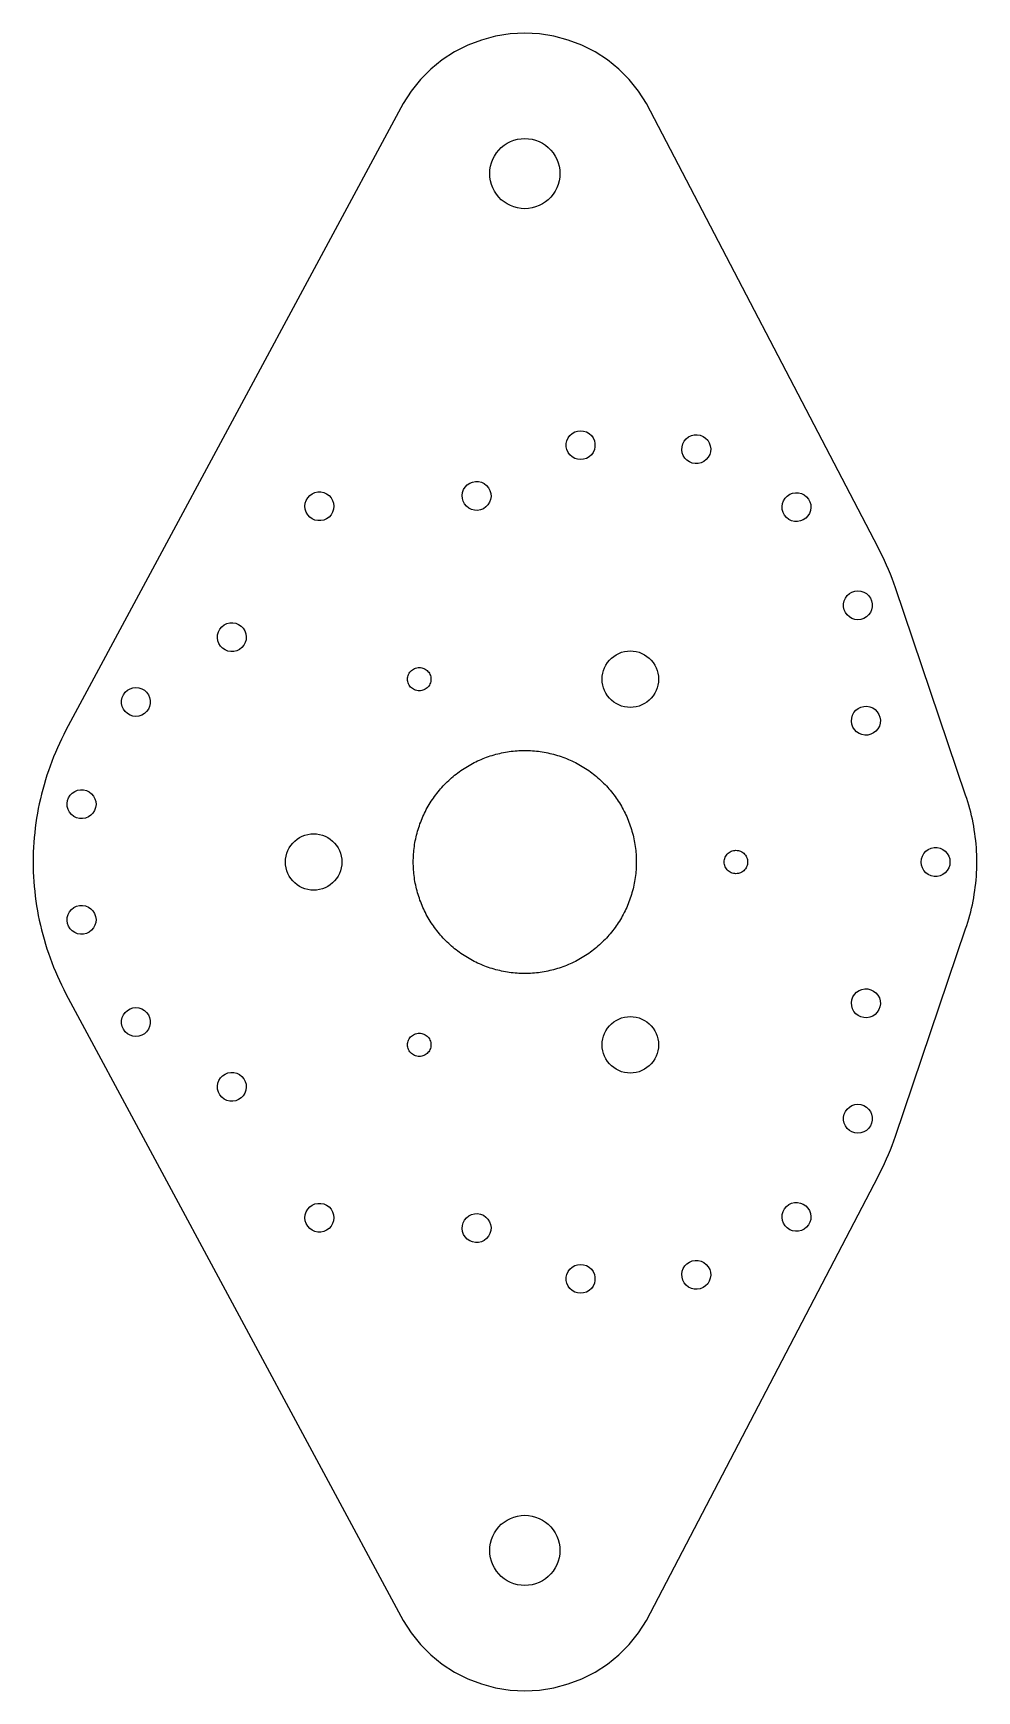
# Model space of a CAD drawing. Extents: x -71 to 66, y -120 to 120.
import ezdxf

# ---------------------------------------------------------------- set-up
doc = ezdxf.new("R2010")
doc.units = 0
doc.layers.get('0').update_dxf_attribs({"linetype": 'CONTINUOUS'})

msp = doc.modelspace()

# ---------------------------------------------------------------- linework, layer by layer
for points in [[(-71.4167, 0), (-71.4105, -0.711185), (-71.3918, -1.42215), (-71.3608, -2.13269), (-71.3174, -2.84258), (-71.2616, -3.5516), (-71.1934, -4.25953), (-71.1129, -4.96618), (-71.0201, -5.6713), (-70.915, -6.3747), (-70.7976, -7.07616), (-70.668, -7.77547), (-70.5262, -8.4724), (-70.3722, -9.16675), (-70.2062, -9.85832), (-70.0281, -10.5469), (-69.8381, -11.2322), (-69.6361, -11.9141), (-69.4222, -12.5924), (-69.1965, -13.2669), (-68.9591, -13.9373), (-68.7101, -14.6035), (-68.4494, -15.2652), (-68.1772, -15.9223), (-67.8936, -16.5745), (-67.5987, -17.2217), (-67.2925, -17.8636), (-66.9752, -18.5001), (-66.6468, -19.131), (-17.6669, -110.2), (-16.5039, -111.991), (-15.1602, -113.65), (-13.6503, -115.16), (-11.9908, -116.504), (-10.2, -117.667), (-8.29743, -118.636), (-6.30395, -119.402), (-4.2414, -119.954), (-2.13238, -120.288), (0, -120.4), (2.13238, -120.288), (4.2414, -119.954), (6.30395, -119.402), (8.29743, -118.636), (10.2, -117.667), (11.9908, -116.504), (13.6503, -115.16), (15.1602, -113.65), (16.5039, -111.991), (17.6669, -110.2), (51.3134, -45.6891), (51.6418, -45.0582), (51.9592, -44.4217), (52.2654, -43.7798), (52.5603, -43.1326), (52.8439, -42.4804), (53.1161, -41.8233), (53.3767, -41.1616), (53.6258, -40.4954), (53.8632, -39.825), (64.0383, -9.73087), (64.2038, -9.23617), (64.3607, -8.73866), (64.5088, -8.23849), (64.6482, -7.73581), (64.7788, -7.23078), (64.9006, -6.72354), (65.0135, -6.21425), (65.1175, -5.70307), (65.2126, -5.19015), (65.2987, -4.67565), (65.3758, -4.15973), (65.4439, -3.64254), (65.5029, -3.12424), (65.5529, -2.60499), (65.5939, -2.08494), (65.6257, -1.56426), (65.6485, -1.04311), (65.6621, -0.521632), (65.6667, 0), (65.6621, 0.521632), (65.6485, 1.04311), (65.6257, 1.56426), (65.5939, 2.08494), (65.5529, 2.60499), (65.5029, 3.12424), (65.4439, 3.64254), (65.3758, 4.15973), (65.2987, 4.67565), (65.2126, 5.19015), (65.1175, 5.70307), (65.0135, 6.21425), (64.9006, 6.72354), (64.7788, 7.23078), (64.6482, 7.73581), (64.5088, 8.23849), (64.3607, 8.73866), (64.2038, 9.23617), (64.0383, 9.73087), (53.8632, 39.825), (53.6258, 40.4954), (53.3767, 41.1616), (53.1161, 41.8233), (52.8439, 42.4804), (52.5603, 43.1326), (52.2654, 43.7798), (51.9592, 44.4217), (51.6418, 45.0582), (51.3134, 45.6891), (17.6669, 110.2), (16.5039, 111.991), (15.1602, 113.65), (13.6503, 115.16), (11.9908, 116.504), (10.2, 117.667), (8.29743, 118.636), (6.30395, 119.402), (4.2414, 119.954), (2.13238, 120.288), (0, 120.4), (-2.13238, 120.288), (-4.2414, 119.954), (-6.30395, 119.402), (-8.29743, 118.636), (-10.2, 117.667), (-11.9908, 116.504), (-13.6503, 115.16), (-15.1602, 113.65), (-16.5039, 111.991), (-17.6669, 110.2), (-66.6468, 19.131), (-66.9752, 18.5001), (-67.2925, 17.8636), (-67.5987, 17.2217), (-67.8936, 16.5745), (-68.1772, 15.9223), (-68.4494, 15.2652), (-68.7101, 14.6035), (-68.9591, 13.9373), (-69.1965, 13.2669), (-69.4222, 12.5924), (-69.6361, 11.9141), (-69.8381, 11.2322), (-70.0281, 10.5469), (-70.2062, 9.85832), (-70.3722, 9.16675), (-70.5262, 8.4724), (-70.668, 7.77547), (-70.7976, 7.07616), (-70.915, 6.3747), (-71.0201, 5.6713), (-71.1129, 4.96618), (-71.1934, 4.25953), (-71.2616, 3.5516), (-71.3174, 2.84258), (-71.3608, 2.13269), (-71.3918, 1.42215), (-71.4105, 0.711185)], [(-5.1, 100), (-5.07206, 100.533), (-4.98855, 101.06), (-4.85039, 101.576), (-4.65908, 102.074), (-4.41673, 102.55), (-4.12599, 102.998), (-3.79004, 103.413), (-3.41257, 103.79), (-2.9977, 104.126), (-2.55, 104.417), (-2.07436, 104.659), (-1.57599, 104.85), (-1.06035, 104.989), (-0.533094, 105.072), (0, 105.1), (0.533094, 105.072), (1.06035, 104.989), (1.57599, 104.85), (2.07436, 104.659), (2.55, 104.417), (2.9977, 104.126), (3.41257, 103.79), (3.79004, 103.413), (4.12599, 102.998), (4.41673, 102.55), (4.65908, 102.074), (4.85039, 101.576), (4.98855, 101.06), (5.07206, 100.533), (5.1, 100), (5.07206, 99.4669), (4.98855, 98.9396), (4.85039, 98.424), (4.65908, 97.9256), (4.41673, 97.45), (4.12599, 97.0023), (3.79004, 96.5874), (3.41257, 96.21), (2.9977, 95.874), (2.55, 95.5833), (2.07436, 95.3409), (1.57599, 95.1496), (1.06035, 95.0114), (0.533094, 94.9279), (0, 94.9), (-0.533094, 94.9279), (-1.06035, 95.0114), (-1.57599, 95.1496), (-2.07436, 95.3409), (-2.55, 95.5833), (-2.9977, 95.874), (-3.41257, 96.21), (-3.79004, 96.5874), (-4.12599, 97.0023), (-4.41673, 97.45), (-4.65908, 97.9256), (-4.85039, 98.424), (-4.98855, 98.9396), (-5.07206, 99.4669)], [(6.01991, 60.7683), (6.11118, 61.1977), (6.28975, 61.5987), (6.5478, 61.9539), (6.87405, 62.2477), (7.25426, 62.4672), (7.67179, 62.6029), (8.1084, 62.6487), (8.54502, 62.6029), (8.96255, 62.4672), (9.34275, 62.2477), (9.66901, 61.9539), (9.92706, 61.5987), (10.1056, 61.1977), (10.1969, 60.7683), (10.1969, 60.3292), (10.1056, 59.8998), (9.92706, 59.4987), (9.66901, 59.1436), (9.34275, 58.8498), (8.96255, 58.6303), (8.54502, 58.4946), (8.1084, 58.4487), (7.67179, 58.4946), (7.25425, 58.6303), (6.87405, 58.8498), (6.5478, 59.1436), (6.28975, 59.4987), (6.11118, 59.8998), (6.01991, 60.3292)], [(22.813, 59.8887), (22.8436, 60.3266), (22.9646, 60.7486), (23.1708, 61.1363), (23.4529, 61.4726), (23.7989, 61.7429), (24.1935, 61.9353), (24.6195, 62.0415), (25.0582, 62.0568), (25.4906, 61.9806), (25.8976, 61.8161), (26.2616, 61.5706), (26.5666, 61.2548), (26.7992, 60.8825), (26.9494, 60.47), (27.0105, 60.0352), (26.9798, 59.5973), (26.8588, 59.1753), (26.6527, 58.7877), (26.3705, 58.4513), (26.0246, 58.1811), (25.63, 57.9886), (25.204, 57.8824), (24.7652, 57.8671), (24.3329, 57.9433), (23.9258, 58.1078), (23.5619, 58.3533), (23.2569, 58.6691), (23.0243, 59.0414), (22.8741, 59.4539)], [(-31.9333, 51.6728), (-31.8874, 52.1095), (-31.7518, 52.527), (-31.5323, 52.9072), (-31.2385, 53.2335), (-30.8833, 53.4915), (-30.4823, 53.6701), (-30.0528, 53.7613), (-29.6138, 53.7613), (-29.1844, 53.6701), (-28.7833, 53.4915), (-28.4282, 53.2335), (-28.1344, 52.9072), (-27.9149, 52.527), (-27.7792, 52.1095), (-27.7333, 51.6728), (-27.7792, 51.2362), (-27.9149, 50.8187), (-28.1344, 50.4385), (-28.4282, 50.1122), (-28.7833, 49.8542), (-29.1844, 49.6756), (-29.6138, 49.5844), (-30.0528, 49.5844), (-30.4823, 49.6756), (-30.8833, 49.8542), (-31.2385, 50.1122), (-31.5323, 50.4385), (-31.7518, 50.8187), (-31.8874, 51.2362)], [(-9.10226, 53.2514), (-9.04116, 53.6862), (-8.891, 54.0987), (-8.65836, 54.471), (-8.35339, 54.7868), (-7.98943, 55.0323), (-7.58237, 55.1968), (-7.15002, 55.273), (-6.71127, 55.2577), (-6.28529, 55.1515), (-5.89071, 54.9591), (-5.54475, 54.6888), (-5.26256, 54.3525), (-5.05645, 53.9648), (-4.93544, 53.5428), (-4.90481, 53.1049), (-4.96591, 52.6701), (-5.11607, 52.2576), (-5.34871, 51.8853), (-5.65368, 51.5695), (-6.01765, 51.324), (-6.4247, 51.1595), (-6.85705, 51.0833), (-7.2958, 51.0986), (-7.72178, 51.2048), (-8.11637, 51.3973), (-8.46232, 51.6675), (-8.74451, 52.0039), (-8.95062, 52.3915), (-9.07163, 52.8135)], [(37.374, 51.6285), (37.4351, 52.0632), (37.5852, 52.4757), (37.8179, 52.8481), (38.1229, 53.1639), (38.4868, 53.4094), (38.8939, 53.5738), (39.3262, 53.6501), (39.765, 53.6347), (40.191, 53.5285), (40.5855, 53.3361), (40.9315, 53.0658), (41.2137, 52.7295), (41.4198, 52.3418), (41.5408, 51.9198), (41.5714, 51.4819), (41.5103, 51.0471), (41.3602, 50.6346), (41.1275, 50.2623), (40.8226, 49.9465), (40.4586, 49.701), (40.0515, 49.5365), (39.6192, 49.4603), (39.1804, 49.4756), (38.7545, 49.5818), (38.3599, 49.7743), (38.0139, 50.0446), (37.7317, 50.3809), (37.5256, 50.7685), (37.4046, 51.1905)], [(46.2941, 37.516), (46.3853, 37.9454), (46.5639, 38.3465), (46.8219, 38.7016), (47.1482, 38.9954), (47.5284, 39.2149), (47.9459, 39.3506), (48.3825, 39.3965), (48.8192, 39.3506), (49.2367, 39.2149), (49.6169, 38.9954), (49.9432, 38.7016), (50.2012, 38.3465), (50.3798, 37.9454), (50.471, 37.516), (50.471, 37.0769), (50.3798, 36.6475), (50.2012, 36.2465), (49.9432, 35.8913), (49.6169, 35.5975), (49.2367, 35.378), (48.8192, 35.2423), (48.3825, 35.1965), (47.9459, 35.2423), (47.5284, 35.378), (47.1482, 35.5975), (46.8219, 35.8913), (46.5639, 36.2465), (46.3853, 36.6475), (46.2941, 37.0769)], [(-44.6506, 32.581), (-44.62, 33.019), (-44.499, 33.441), (-44.2928, 33.8286), (-44.0106, 34.1649), (-43.6647, 34.4352), (-43.2701, 34.6277), (-42.8441, 34.7339), (-42.4054, 34.7492), (-41.973, 34.673), (-41.566, 34.5085), (-41.202, 34.263), (-40.897, 33.9472), (-40.6644, 33.5749), (-40.5142, 33.1624), (-40.4531, 32.7276), (-40.4838, 32.2897), (-40.6048, 31.8676), (-40.8109, 31.48), (-41.0931, 31.1437), (-41.439, 30.8734), (-41.8336, 30.681), (-42.2596, 30.5748), (-42.6984, 30.5594), (-43.1307, 30.6357), (-43.5378, 30.8001), (-43.9017, 31.0456), (-44.2067, 31.3614), (-44.4393, 31.7337), (-44.5895, 32.1463)], [(11.2333, 26.5581), (11.2558, 26.9867), (11.3229, 27.4106), (11.434, 27.8251), (11.5878, 28.2257), (11.7826, 28.6081), (12.0164, 28.968), (12.2864, 29.3015), (12.5899, 29.605), (12.9234, 29.8751), (13.2833, 30.1088), (13.6657, 30.3036), (14.0664, 30.4574), (14.4809, 30.5685), (14.9048, 30.6357), (15.3333, 30.6581), (15.7619, 30.6357), (16.1858, 30.5685), (16.6003, 30.4574), (17.001, 30.3036), (17.3833, 30.1088), (17.7433, 29.8751), (18.0768, 29.605), (18.3802, 29.3015), (18.6503, 28.968), (18.884, 28.6081), (19.0789, 28.2257), (19.2327, 27.8251), (19.3437, 27.4106), (19.4109, 26.9867), (19.4333, 26.5581), (19.4109, 26.1295), (19.3437, 25.7057), (19.2327, 25.2911), (19.0789, 24.8905), (18.884, 24.5081), (18.6503, 24.1482), (18.3802, 23.8147), (18.0768, 23.5112), (17.7433, 23.2411), (17.3833, 23.0074), (17.001, 22.8126), (16.6003, 22.6588), (16.1858, 22.5477), (15.7619, 22.4806), (15.3333, 22.4581), (14.9048, 22.4806), (14.4809, 22.5477), (14.0664, 22.6588), (13.6657, 22.8126), (13.2833, 23.0074), (12.9234, 23.2411), (12.5899, 23.5112), (12.2864, 23.8147), (12.0164, 24.1482), (11.7826, 24.5081), (11.5878, 24.8905), (11.434, 25.2911), (11.3229, 25.7057), (11.2558, 26.1295)], [(-17.0333, 26.5581), (-17.024, 26.7358), (-16.9962, 26.9116), (-16.9501, 27.0834), (-16.8864, 27.2496), (-16.8056, 27.4081), (-16.7087, 27.5573), (-16.5967, 27.6956), (-16.4709, 27.8215), (-16.3326, 27.9334), (-16.1833, 28.0304), (-16.0248, 28.1111), (-15.8587, 28.1749), (-15.6868, 28.221), (-15.511, 28.2488), (-15.3333, 28.2581), (-15.1556, 28.2488), (-14.9799, 28.221), (-14.808, 28.1749), (-14.6419, 28.1111), (-14.4833, 28.0304), (-14.3341, 27.9334), (-14.1958, 27.8215), (-14.07, 27.6956), (-13.958, 27.5573), (-13.8611, 27.4081), (-13.7803, 27.2496), (-13.7165, 27.0834), (-13.6705, 26.9116), (-13.6426, 26.7358), (-13.6333, 26.5581), (-13.6426, 26.3804), (-13.6705, 26.2047), (-13.7165, 26.0328), (-13.7803, 25.8667), (-13.8611, 25.7081), (-13.958, 25.5589), (-14.07, 25.4206), (-14.1958, 25.2948), (-14.3341, 25.1828), (-14.4833, 25.0859), (-14.6419, 25.0051), (-14.808, 24.9413), (-14.9799, 24.8953), (-15.1556, 24.8674), (-15.3333, 24.8581), (-15.511, 24.8674), (-15.6868, 24.8953), (-15.8587, 24.9413), (-16.0248, 25.0051), (-16.1833, 25.0859), (-16.3326, 25.1828), (-16.4709, 25.2948), (-16.5967, 25.4206), (-16.7087, 25.5589), (-16.8056, 25.7081), (-16.8864, 25.8667), (-16.9501, 26.0328), (-16.9962, 26.2047), (-17.024, 26.3804)], [(-58.5794, 23.0328), (-58.5794, 23.4718), (-58.4882, 23.9012), (-58.3096, 24.3023), (-58.0516, 24.6575), (-57.7253, 24.9512), (-57.3451, 25.1707), (-56.9276, 25.3064), (-56.4909, 25.3523), (-56.0543, 25.3064), (-55.6368, 25.1707), (-55.2566, 24.9512), (-54.9303, 24.6575), (-54.6723, 24.3023), (-54.4937, 23.9012), (-54.4025, 23.4718), (-54.4025, 23.0328), (-54.4937, 22.6034), (-54.6723, 22.2023), (-54.9303, 21.8471), (-55.2566, 21.5534), (-55.6368, 21.3338), (-56.0543, 21.1982), (-56.4909, 21.1523), (-56.9276, 21.1982), (-57.3451, 21.3338), (-57.7253, 21.5534), (-58.0516, 21.8471), (-58.3096, 22.2023), (-58.4882, 22.6034)], [(47.4567, 20.4505), (47.4873, 20.8885), (47.6083, 21.3105), (47.8144, 21.6981), (48.0966, 22.0345), (48.4426, 22.3047), (48.8372, 22.4972), (49.2631, 22.6034), (49.7019, 22.6187), (50.1342, 22.5425), (50.5413, 22.378), (50.9053, 22.1325), (51.2102, 21.8167), (51.4429, 21.4444), (51.593, 21.0319), (51.6541, 20.5971), (51.6235, 20.1592), (51.5025, 19.7372), (51.2964, 19.3495), (51.0142, 19.0132), (50.6682, 18.7429), (50.2736, 18.5505), (49.8477, 18.4443), (49.4089, 18.429), (48.9766, 18.5052), (48.5695, 18.6696), (48.2055, 18.9151), (47.9006, 19.2309), (47.6679, 19.6033), (47.5178, 20.0158)], [(-16.2, 0), (-16.1975, 0.282728), (-16.1901, 0.565372), (-16.1778, 0.847842), (-16.1605, 1.13005), (-16.1384, 1.41192), (-16.1113, 1.69336), (-16.0792, 1.97428), (-16.0423, 2.2546), (-16.0006, 2.53424), (-15.9539, 2.8131), (-15.9024, 3.09111), (-15.846, 3.36817), (-15.7848, 3.64421), (-15.7188, 3.91913), (-15.648, 4.19287), (-15.5724, 4.46532), (-15.4921, 4.73642), (-15.4071, 5.00607), (-15.3174, 5.2742), (-15.223, 5.54073), (-15.124, 5.80556), (-15.0204, 6.06863), (-14.9122, 6.32984), (-14.7994, 6.58913), (-14.6822, 6.84642), (-14.5605, 7.10161), (-14.4343, 7.35465), (-14.3038, 7.60544), (-14.1688, 7.85392), (-14.0296, 8.1), (-13.8861, 8.34362), (-13.7384, 8.58469), (-13.5865, 8.82315), (-13.4304, 9.05892), (-13.2703, 9.29194), (-13.1061, 9.52212), (-12.9379, 9.7494), (-12.7658, 9.97372), (-12.5898, 10.195), (-12.4099, 10.4132), (-12.2263, 10.6282), (-12.0389, 10.8399), (-11.8479, 11.0484), (-11.6533, 11.2535), (-11.4551, 11.4551), (-11.2535, 11.6533), (-11.0484, 11.8479), (-10.8399, 12.0389), (-10.6282, 12.2263), (-10.4132, 12.4099), (-10.195, 12.5898), (-9.97372, 12.7658), (-9.7494, 12.9379), (-9.52212, 13.1061), (-9.29194, 13.2703), (-9.05892, 13.4304), (-8.82315, 13.5865), (-8.58469, 13.7384), (-8.34362, 13.8861), (-8.1, 14.0296), (-7.85392, 14.1688), (-7.60544, 14.3038), (-7.35465, 14.4343), (-7.10161, 14.5605), (-6.84642, 14.6822), (-6.58913, 14.7994), (-6.32984, 14.9122), (-6.06863, 15.0204), (-5.80556, 15.124), (-5.54073, 15.223), (-5.2742, 15.3174), (-5.00607, 15.4071), (-4.73642, 15.4921), (-4.46532, 15.5724), (-4.19287, 15.648), (-3.91913, 15.7188), (-3.64421, 15.7848), (-3.36817, 15.846), (-3.09111, 15.9024), (-2.8131, 15.9539), (-2.53424, 16.0006), (-2.2546, 16.0423), (-1.97428, 16.0792), (-1.69336, 16.1113), (-1.41192, 16.1384), (-1.13005, 16.1605), (-0.847842, 16.1778), (-0.565372, 16.1901), (-0.282728, 16.1975), (0, 16.2), (0.282728, 16.1975), (0.565372, 16.1901), (0.847842, 16.1778), (1.13005, 16.1605), (1.41192, 16.1384), (1.69336, 16.1113), (1.97428, 16.0792), (2.2546, 16.0423), (2.53424, 16.0006), (2.8131, 15.9539), (3.09111, 15.9024), (3.36817, 15.846), (3.64421, 15.7848), (3.91913, 15.7188), (4.19287, 15.648), (4.46532, 15.5724), (4.73642, 15.4921), (5.00607, 15.4071), (5.2742, 15.3174), (5.54073, 15.223), (5.80556, 15.124), (6.06863, 15.0204), (6.32984, 14.9122), (6.58913, 14.7994), (6.84642, 14.6822), (7.10161, 14.5605), (7.35465, 14.4343), (7.60544, 14.3038), (7.85392, 14.1688), (8.1, 14.0296), (8.34362, 13.8861), (8.58469, 13.7384), (8.82315, 13.5865), (9.05892, 13.4304), (9.29194, 13.2703), (9.52212, 13.1061), (9.7494, 12.9379), (9.97372, 12.7658), (10.195, 12.5898), (10.4132, 12.4099), (10.6282, 12.2263), (10.8399, 12.0389), (11.0484, 11.8479), (11.2535, 11.6533), (11.4551, 11.4551), (11.6533, 11.2535), (11.8479, 11.0484), (12.0389, 10.8399), (12.2263, 10.6282), (12.4099, 10.4132), (12.5898, 10.195), (12.7658, 9.97372), (12.9379, 9.7494), (13.1061, 9.52212), (13.2703, 9.29194), (13.4304, 9.05892), (13.5865, 8.82315), (13.7384, 8.58469), (13.8861, 8.34362), (14.0296, 8.1), (14.1688, 7.85392), (14.3038, 7.60544), (14.4343, 7.35465), (14.5605, 7.10161), (14.6822, 6.84642), (14.7994, 6.58913), (14.9122, 6.32984), (15.0204, 6.06863), (15.124, 5.80556), (15.223, 5.54073), (15.3174, 5.2742), (15.4071, 5.00607), (15.4921, 4.73642), (15.5724, 4.46532), (15.648, 4.19287), (15.7188, 3.91913), (15.7848, 3.64421), (15.846, 3.36817), (15.9024, 3.09111), (15.9539, 2.8131), (16.0006, 2.53424), (16.0423, 2.2546), (16.0792, 1.97428), (16.1113, 1.69336), (16.1384, 1.41192), (16.1605, 1.13005), (16.1778, 0.847842), (16.1901, 0.565372), (16.1975, 0.282728), (16.2, 0), (16.1975, -0.282728), (16.1901, -0.565372), (16.1778, -0.847842), (16.1605, -1.13005), (16.1384, -1.41192), (16.1113, -1.69336), (16.0792, -1.97428), (16.0423, -2.2546), (16.0006, -2.53424), (15.9539, -2.8131), (15.9024, -3.09111), (15.846, -3.36817), (15.7848, -3.64421), (15.7188, -3.91913), (15.648, -4.19287), (15.5724, -4.46532), (15.4921, -4.73642), (15.4071, -5.00607), (15.3174, -5.2742), (15.223, -5.54073), (15.124, -5.80556), (15.0204, -6.06863), (14.9122, -6.32984), (14.7994, -6.58913), (14.6822, -6.84642), (14.5605, -7.10161), (14.4343, -7.35465), (14.3038, -7.60544), (14.1688, -7.85392), (14.0296, -8.1), (13.8861, -8.34362), (13.7384, -8.58469), (13.5865, -8.82315), (13.4304, -9.05892), (13.2703, -9.29194), (13.1061, -9.52212), (12.9379, -9.7494), (12.7658, -9.97372), (12.5898, -10.195), (12.4099, -10.4132), (12.2263, -10.6282), (12.0389, -10.8399), (11.8479, -11.0484), (11.6533, -11.2535), (11.4551, -11.4551), (11.2535, -11.6533), (11.0484, -11.8479), (10.8399, -12.0389), (10.6282, -12.2263), (10.4132, -12.4099), (10.195, -12.5898), (9.97372, -12.7658), (9.7494, -12.9379), (9.52212, -13.1061), (9.29194, -13.2703), (9.05892, -13.4304), (8.82315, -13.5865), (8.58469, -13.7384), (8.34362, -13.8861), (8.1, -14.0296), (7.85392, -14.1688), (7.60544, -14.3038), (7.35465, -14.4343), (7.10161, -14.5605), (6.84642, -14.6822), (6.58913, -14.7994), (6.32984, -14.9122), (6.06863, -15.0204), (5.80556, -15.124), (5.54073, -15.223), (5.2742, -15.3174), (5.00607, -15.4071), (4.73642, -15.4921), (4.46532, -15.5724), (4.19287, -15.648), (3.91913, -15.7188), (3.64421, -15.7848), (3.36817, -15.846), (3.09111, -15.9024), (2.8131, -15.9539), (2.53424, -16.0006), (2.2546, -16.0423), (1.97428, -16.0792), (1.69336, -16.1113), (1.41192, -16.1384), (1.13005, -16.1605), (0.847842, -16.1778), (0.565372, -16.1901), (0.282728, -16.1975), (0, -16.2), (-0.282728, -16.1975), (-0.565372, -16.1901), (-0.847842, -16.1778), (-1.13005, -16.1605), (-1.41192, -16.1384), (-1.69336, -16.1113), (-1.97428, -16.0792), (-2.2546, -16.0423), (-2.53424, -16.0006), (-2.8131, -15.9539), (-3.09111, -15.9024), (-3.36817, -15.846), (-3.64421, -15.7848), (-3.91913, -15.7188), (-4.19287, -15.648), (-4.46532, -15.5724), (-4.73642, -15.4921), (-5.00607, -15.4071), (-5.2742, -15.3174), (-5.54073, -15.223), (-5.80556, -15.124), (-6.06863, -15.0204), (-6.32984, -14.9122), (-6.58913, -14.7994), (-6.84642, -14.6822), (-7.10161, -14.5605), (-7.35465, -14.4343), (-7.60544, -14.3038), (-7.85392, -14.1688), (-8.1, -14.0296), (-8.34362, -13.8861), (-8.58469, -13.7384), (-8.82315, -13.5865), (-9.05892, -13.4304), (-9.29194, -13.2703), (-9.52212, -13.1061), (-9.7494, -12.9379), (-9.97372, -12.7658), (-10.195, -12.5898), (-10.4132, -12.4099), (-10.6282, -12.2263), (-10.8399, -12.0389), (-11.0484, -11.8479), (-11.2535, -11.6533), (-11.4551, -11.4551), (-11.6533, -11.2535), (-11.8479, -11.0484), (-12.0389, -10.8399), (-12.2263, -10.6282), (-12.4099, -10.4132), (-12.5898, -10.195), (-12.7658, -9.97372), (-12.9379, -9.7494), (-13.1061, -9.52212), (-13.2703, -9.29194), (-13.4304, -9.05892), (-13.5865, -8.82315), (-13.7384, -8.58469), (-13.8861, -8.34362), (-14.0296, -8.1), (-14.1688, -7.85392), (-14.3038, -7.60544), (-14.4343, -7.35465), (-14.5605, -7.10161), (-14.6822, -6.84642), (-14.7994, -6.58913), (-14.9122, -6.32984), (-15.0204, -6.06863), (-15.124, -5.80556), (-15.223, -5.54073), (-15.3174, -5.2742), (-15.4071, -5.00607), (-15.4921, -4.73642), (-15.5724, -4.46532), (-15.648, -4.19287), (-15.7188, -3.91913), (-15.7848, -3.64421), (-15.846, -3.36817), (-15.9024, -3.09111), (-15.9539, -2.8131), (-16.0006, -2.53424), (-16.0423, -2.2546), (-16.0792, -1.97428), (-16.1113, -1.69336), (-16.1384, -1.41192), (-16.1605, -1.13005), (-16.1778, -0.847842), (-16.1901, -0.565372), (-16.1975, -0.282728)], [(-66.4832, 8.48007), (-66.4221, 8.91482), (-66.2719, 9.32736), (-66.0393, 9.69967), (-65.7343, 10.0155), (-65.3703, 10.261), (-64.9633, 10.4254), (-64.5309, 10.5017), (-64.0922, 10.4863), (-63.6662, 10.3801), (-63.2716, 10.1877), (-62.9257, 9.9174), (-62.6435, 9.58109), (-62.4374, 9.19346), (-62.3163, 8.77145), (-62.2857, 8.3335), (-62.3468, 7.89875), (-62.497, 7.48621), (-62.7296, 7.1139), (-63.0346, 6.79809), (-63.3986, 6.5526), (-63.8056, 6.38814), (-64.238, 6.3119), (-64.6767, 6.32722), (-65.1027, 6.43343), (-65.4973, 6.62588), (-65.8432, 6.89617), (-66.1254, 7.23248), (-66.3315, 7.62011), (-66.4525, 8.04212)], [(-34.7667, 0), (-34.7442, 0.428566), (-34.6771, 0.852437), (-34.566, 1.26697), (-34.4122, 1.66762), (-34.2174, 2.05), (-33.9836, 2.40992), (-33.7136, 2.74343), (-33.4101, 3.04689), (-33.0766, 3.31697), (-32.7167, 3.5507), (-32.3343, 3.74554), (-31.9336, 3.89933), (-31.5191, 4.0104), (-31.0952, 4.07754), (-30.6667, 4.1), (-30.2381, 4.07754), (-29.8142, 4.0104), (-29.3997, 3.89933), (-28.999, 3.74554), (-28.6167, 3.5507), (-28.2567, 3.31697), (-27.9232, 3.04689), (-27.6198, 2.74343), (-27.3497, 2.40992), (-27.116, 2.05), (-26.9211, 1.66762), (-26.7673, 1.26697), (-26.6563, 0.852437), (-26.5891, 0.428566), (-26.5667, 0), (-26.5891, -0.428566), (-26.6563, -0.852437), (-26.7673, -1.26697), (-26.9211, -1.66762), (-27.116, -2.05), (-27.3497, -2.40992), (-27.6198, -2.74343), (-27.9232, -3.04689), (-28.2567, -3.31697), (-28.6167, -3.5507), (-28.999, -3.74554), (-29.3997, -3.89933), (-29.8142, -4.0104), (-30.2381, -4.07754), (-30.6667, -4.1), (-31.0952, -4.07754), (-31.5191, -4.0104), (-31.9336, -3.89933), (-32.3343, -3.74554), (-32.7167, -3.5507), (-33.0766, -3.31697), (-33.4101, -3.04689), (-33.7136, -2.74343), (-33.9836, -2.40992), (-34.2174, -2.05), (-34.4122, -1.66762), (-34.566, -1.26697), (-34.6771, -0.852437), (-34.7442, -0.428566)], [(28.9667, 0), (28.976, 0.177698), (29.0038, 0.35345), (29.0499, 0.525329), (29.1136, 0.691452), (29.1944, 0.849999), (29.2913, 0.999234), (29.4033, 1.13752), (29.5291, 1.26335), (29.6674, 1.37533), (29.8167, 1.47224), (29.9752, 1.55303), (30.1413, 1.6168), (30.3132, 1.66285), (30.489, 1.69069), (30.6667, 1.7), (30.8444, 1.69069), (31.0201, 1.66285), (31.192, 1.6168), (31.3581, 1.55303), (31.5167, 1.47224), (31.6659, 1.37533), (31.8042, 1.26335), (31.93, 1.13752), (32.042, 0.999234), (32.1389, 0.849999), (32.2197, 0.691452), (32.2835, 0.525329), (32.3295, 0.35345), (32.3574, 0.177698), (32.3667, 0), (32.3574, -0.177698), (32.3295, -0.35345), (32.2835, -0.525329), (32.2197, -0.691452), (32.1389, -0.849999), (32.042, -0.999234), (31.93, -1.13752), (31.8042, -1.26335), (31.6659, -1.37533), (31.5167, -1.47224), (31.3581, -1.55303), (31.192, -1.6168), (31.0201, -1.66285), (30.8444, -1.69069), (30.6667, -1.7), (30.489, -1.69069), (30.3132, -1.66285), (30.1413, -1.6168), (29.9752, -1.55303), (29.8167, -1.47224), (29.6674, -1.37533), (29.5291, -1.26335), (29.4033, -1.13752), (29.2913, -0.999234), (29.1944, -0.849999), (29.1136, -0.691452), (29.0499, -0.525329), (29.0038, -0.35345), (28.976, -0.177698)], [(57.5667, 0), (57.6126, 0.436614), (57.7482, 0.854146), (57.9677, 1.23435), (58.2615, 1.5606), (58.6167, 1.81865), (59.0177, 1.99722), (59.4472, 2.0885), (59.8862, 2.0885), (60.3156, 1.99722), (60.7167, 1.81865), (61.0718, 1.5606), (61.3656, 1.23435), (61.5851, 0.854146), (61.7208, 0.436614), (61.7667, 0), (61.7208, -0.436614), (61.5851, -0.854146), (61.3656, -1.23435), (61.0718, -1.5606), (60.7167, -1.81865), (60.3156, -1.99722), (59.8862, -2.0885), (59.4472, -2.0885), (59.0177, -1.99722), (58.6167, -1.81865), (58.2615, -1.5606), (57.9677, -1.23435), (57.7482, -0.854146), (57.6126, -0.436614)], [(-66.4832, -8.48007), (-66.4525, -8.04212), (-66.3315, -7.62011), (-66.1254, -7.23248), (-65.8432, -6.89617), (-65.4973, -6.62588), (-65.1027, -6.43343), (-64.6767, -6.32722), (-64.238, -6.3119), (-63.8056, -6.38814), (-63.3986, -6.5526), (-63.0346, -6.79809), (-62.7296, -7.1139), (-62.497, -7.48621), (-62.3468, -7.89875), (-62.2857, -8.3335), (-62.3163, -8.77145), (-62.4374, -9.19346), (-62.6435, -9.58109), (-62.9257, -9.9174), (-63.2716, -10.1877), (-63.6662, -10.3801), (-64.0922, -10.4863), (-64.5309, -10.5017), (-64.9633, -10.4254), (-65.3703, -10.261), (-65.7343, -10.0155), (-66.0393, -9.69967), (-66.2719, -9.32736), (-66.4221, -8.91482)], [(47.4567, -20.4505), (47.5178, -20.0158), (47.6679, -19.6033), (47.9006, -19.2309), (48.2055, -18.9151), (48.5695, -18.6696), (48.9766, -18.5052), (49.4089, -18.429), (49.8477, -18.4443), (50.2736, -18.5505), (50.6682, -18.7429), (51.0142, -19.0132), (51.2964, -19.3495), (51.5025, -19.7372), (51.6235, -20.1592), (51.6541, -20.5971), (51.593, -21.0319), (51.4429, -21.4444), (51.2102, -21.8167), (50.9053, -22.1325), (50.5413, -22.378), (50.1342, -22.5425), (49.7019, -22.6187), (49.2631, -22.6034), (48.8372, -22.4972), (48.4426, -22.3047), (48.0966, -22.0345), (47.8144, -21.6981), (47.6083, -21.3105), (47.4873, -20.8885)], [(-58.5794, -23.4718), (-58.5794, -23.0328), (-58.4882, -22.6034), (-58.3096, -22.2023), (-58.0516, -21.8471), (-57.7253, -21.5534), (-57.3451, -21.3338), (-56.9276, -21.1982), (-56.4909, -21.1523), (-56.0543, -21.1982), (-55.6368, -21.3338), (-55.2566, -21.5534), (-54.9303, -21.8471), (-54.6723, -22.2023), (-54.4937, -22.6034), (-54.4025, -23.0328), (-54.4025, -23.4718), (-54.4937, -23.9012), (-54.6723, -24.3023), (-54.9303, -24.6575), (-55.2566, -24.9512), (-55.6368, -25.1707), (-56.0543, -25.3064), (-56.4909, -25.3523), (-56.9276, -25.3064), (-57.3451, -25.1707), (-57.7253, -24.9512), (-58.0516, -24.6575), (-58.3096, -24.3023), (-58.4882, -23.9012)], [(11.2333, -26.5581), (11.2558, -26.1295), (11.3229, -25.7057), (11.434, -25.2911), (11.5878, -24.8905), (11.7826, -24.5081), (12.0164, -24.1482), (12.2864, -23.8147), (12.5899, -23.5112), (12.9234, -23.2411), (13.2833, -23.0074), (13.6657, -22.8126), (14.0664, -22.6588), (14.4809, -22.5477), (14.9048, -22.4806), (15.3333, -22.4581), (15.7619, -22.4806), (16.1858, -22.5477), (16.6003, -22.6588), (17.001, -22.8126), (17.3833, -23.0074), (17.7433, -23.2411), (18.0768, -23.5112), (18.3802, -23.8147), (18.6503, -24.1482), (18.884, -24.5081), (19.0789, -24.8905), (19.2327, -25.2911), (19.3437, -25.7057), (19.4109, -26.1295), (19.4333, -26.5581), (19.4109, -26.9867), (19.3437, -27.4106), (19.2327, -27.8251), (19.0789, -28.2257), (18.884, -28.6081), (18.6503, -28.968), (18.3802, -29.3015), (18.0768, -29.605), (17.7433, -29.8751), (17.3833, -30.1088), (17.001, -30.3036), (16.6003, -30.4574), (16.1858, -30.5685), (15.7619, -30.6357), (15.3333, -30.6581), (14.9048, -30.6357), (14.4809, -30.5685), (14.0664, -30.4574), (13.6657, -30.3036), (13.2833, -30.1088), (12.9234, -29.8751), (12.5899, -29.605), (12.2864, -29.3015), (12.0164, -28.968), (11.7826, -28.6081), (11.5878, -28.2257), (11.434, -27.8251), (11.3229, -27.4106), (11.2558, -26.9867)], [(-17.0333, -26.5581), (-17.024, -26.3804), (-16.9962, -26.2047), (-16.9501, -26.0328), (-16.8864, -25.8667), (-16.8056, -25.7081), (-16.7087, -25.5589), (-16.5967, -25.4206), (-16.4709, -25.2948), (-16.3326, -25.1828), (-16.1833, -25.0859), (-16.0248, -25.0051), (-15.8587, -24.9413), (-15.6868, -24.8953), (-15.511, -24.8674), (-15.3333, -24.8581), (-15.1556, -24.8674), (-14.9799, -24.8953), (-14.808, -24.9413), (-14.6419, -25.0051), (-14.4833, -25.0859), (-14.3341, -25.1828), (-14.1958, -25.2948), (-14.07, -25.4206), (-13.958, -25.5589), (-13.8611, -25.7081), (-13.7803, -25.8667), (-13.7165, -26.0328), (-13.6705, -26.2047), (-13.6426, -26.3804), (-13.6333, -26.5581), (-13.6426, -26.7358), (-13.6705, -26.9116), (-13.7165, -27.0834), (-13.7803, -27.2496), (-13.8611, -27.4081), (-13.958, -27.5573), (-14.07, -27.6956), (-14.1958, -27.8215), (-14.3341, -27.9334), (-14.4833, -28.0304), (-14.6419, -28.1111), (-14.808, -28.1749), (-14.9799, -28.221), (-15.1556, -28.2488), (-15.3333, -28.2581), (-15.511, -28.2488), (-15.6868, -28.221), (-15.8587, -28.1749), (-16.0248, -28.1111), (-16.1833, -28.0304), (-16.3326, -27.9334), (-16.4709, -27.8215), (-16.5967, -27.6956), (-16.7087, -27.5573), (-16.8056, -27.4081), (-16.8864, -27.2496), (-16.9501, -27.0834), (-16.9962, -26.9116), (-17.024, -26.7358)], [(-44.6506, -32.581), (-44.5895, -32.1463), (-44.4393, -31.7337), (-44.2067, -31.3614), (-43.9017, -31.0456), (-43.5378, -30.8001), (-43.1307, -30.6357), (-42.6984, -30.5594), (-42.2596, -30.5748), (-41.8336, -30.681), (-41.439, -30.8734), (-41.0931, -31.1437), (-40.8109, -31.48), (-40.6048, -31.8676), (-40.4838, -32.2897), (-40.4531, -32.7276), (-40.5142, -33.1624), (-40.6644, -33.5749), (-40.897, -33.9472), (-41.202, -34.263), (-41.566, -34.5085), (-41.973, -34.673), (-42.4054, -34.7492), (-42.8441, -34.7339), (-43.2701, -34.6277), (-43.6647, -34.4352), (-44.0106, -34.1649), (-44.2928, -33.8286), (-44.499, -33.441), (-44.62, -33.019)], [(46.2941, -37.516), (46.2941, -37.0769), (46.3853, -36.6475), (46.5639, -36.2465), (46.8219, -35.8913), (47.1482, -35.5975), (47.5284, -35.378), (47.9459, -35.2423), (48.3825, -35.1965), (48.8192, -35.2423), (49.2367, -35.378), (49.6169, -35.5975), (49.9432, -35.8913), (50.2012, -36.2465), (50.3798, -36.6475), (50.471, -37.0769), (50.471, -37.516), (50.3798, -37.9454), (50.2012, -38.3465), (49.9432, -38.7016), (49.6169, -38.9954), (49.2367, -39.2149), (48.8192, -39.3506), (48.3825, -39.3965), (47.9459, -39.3506), (47.5284, -39.2149), (47.1482, -38.9954), (46.8219, -38.7016), (46.5639, -38.3465), (46.3853, -37.9454)], [(-31.9333, -51.6728), (-31.8874, -51.2362), (-31.7518, -50.8187), (-31.5323, -50.4385), (-31.2385, -50.1122), (-30.8833, -49.8542), (-30.4823, -49.6756), (-30.0528, -49.5844), (-29.6138, -49.5844), (-29.1844, -49.6756), (-28.7833, -49.8542), (-28.4282, -50.1122), (-28.1344, -50.4385), (-27.9149, -50.8187), (-27.7792, -51.2362), (-27.7333, -51.6728), (-27.7792, -52.1095), (-27.9149, -52.527), (-28.1344, -52.9072), (-28.4282, -53.2335), (-28.7833, -53.4915), (-29.1844, -53.6701), (-29.6138, -53.7613), (-30.0528, -53.7613), (-30.4823, -53.6701), (-30.8833, -53.4915), (-31.2385, -53.2335), (-31.5323, -52.9072), (-31.7518, -52.527), (-31.8874, -52.1095)], [(37.374, -51.6285), (37.4046, -51.1905), (37.5256, -50.7685), (37.7317, -50.3809), (38.0139, -50.0446), (38.3599, -49.7743), (38.7545, -49.5818), (39.1804, -49.4756), (39.6192, -49.4603), (40.0515, -49.5365), (40.4586, -49.701), (40.8226, -49.9465), (41.1275, -50.2623), (41.3602, -50.6346), (41.5103, -51.0471), (41.5714, -51.4819), (41.5408, -51.9198), (41.4198, -52.3418), (41.2137, -52.7295), (40.9315, -53.0658), (40.5855, -53.3361), (40.191, -53.5285), (39.765, -53.6347), (39.3262, -53.6501), (38.8939, -53.5738), (38.4868, -53.4094), (38.1229, -53.1639), (37.8179, -52.8481), (37.5852, -52.4757), (37.4351, -52.0632)], [(-9.10226, -53.2514), (-9.07163, -52.8135), (-8.95062, -52.3915), (-8.74451, -52.0039), (-8.46232, -51.6675), (-8.11637, -51.3973), (-7.72178, -51.2048), (-7.2958, -51.0986), (-6.85705, -51.0833), (-6.4247, -51.1595), (-6.01765, -51.324), (-5.65368, -51.5695), (-5.34871, -51.8853), (-5.11607, -52.2576), (-4.96591, -52.6701), (-4.90481, -53.1049), (-4.93544, -53.5428), (-5.05645, -53.9648), (-5.26256, -54.3525), (-5.54475, -54.6888), (-5.89071, -54.9591), (-6.28529, -55.1515), (-6.71127, -55.2577), (-7.15002, -55.273), (-7.58237, -55.1968), (-7.98943, -55.0323), (-8.35339, -54.7868), (-8.65836, -54.471), (-8.891, -54.0987), (-9.04116, -53.6862)], [(6.01991, -60.7683), (6.01991, -60.3292), (6.11118, -59.8998), (6.28975, -59.4987), (6.5478, -59.1436), (6.87405, -58.8498), (7.25425, -58.6303), (7.67179, -58.4946), (8.1084, -58.4487), (8.54502, -58.4946), (8.96255, -58.6303), (9.34275, -58.8498), (9.66901, -59.1436), (9.92706, -59.4987), (10.1056, -59.8998), (10.1969, -60.3292), (10.1969, -60.7683), (10.1056, -61.1977), (9.92706, -61.5987), (9.66901, -61.9539), (9.34275, -62.2477), (8.96255, -62.4672), (8.54502, -62.6029), (8.1084, -62.6487), (7.67179, -62.6029), (7.25426, -62.4672), (6.87405, -62.2477), (6.5478, -61.9539), (6.28975, -61.5987), (6.11118, -61.1977)], [(22.813, -59.8887), (22.8741, -59.4539), (23.0243, -59.0414), (23.2569, -58.6691), (23.5619, -58.3533), (23.9258, -58.1078), (24.3329, -57.9433), (24.7652, -57.8671), (25.204, -57.8824), (25.63, -57.9886), (26.0246, -58.1811), (26.3705, -58.4513), (26.6527, -58.7877), (26.8588, -59.1753), (26.9798, -59.5973), (27.0105, -60.0352), (26.9494, -60.47), (26.7992, -60.8825), (26.5666, -61.2548), (26.2616, -61.5706), (25.8976, -61.8161), (25.4906, -61.9806), (25.0582, -62.0568), (24.6195, -62.0415), (24.1935, -61.9353), (23.7989, -61.7429), (23.4529, -61.4726), (23.1708, -61.1363), (22.9646, -60.7486), (22.8436, -60.3266)], [(-5.1, -100), (-5.07206, -99.4669), (-4.98855, -98.9396), (-4.85039, -98.424), (-4.65908, -97.9256), (-4.41673, -97.45), (-4.12599, -97.0023), (-3.79004, -96.5874), (-3.41257, -96.21), (-2.9977, -95.874), (-2.55, -95.5833), (-2.07436, -95.3409), (-1.57599, -95.1496), (-1.06035, -95.0114), (-0.533094, -94.9279), (0, -94.9), (0.533094, -94.9279), (1.06035, -95.0114), (1.57599, -95.1496), (2.07436, -95.3409), (2.55, -95.5833), (2.9977, -95.874), (3.41257, -96.21), (3.79004, -96.5874), (4.12599, -97.0023), (4.41673, -97.45), (4.65908, -97.9256), (4.85039, -98.424), (4.98855, -98.9396), (5.07206, -99.4669), (5.1, -100), (5.07206, -100.533), (4.98855, -101.06), (4.85039, -101.576), (4.65908, -102.074), (4.41673, -102.55), (4.12599, -102.998), (3.79004, -103.413), (3.41257, -103.79), (2.9977, -104.126), (2.55, -104.417), (2.07436, -104.659), (1.57599, -104.85), (1.06035, -104.989), (0.533094, -105.072), (0, -105.1), (-0.533094, -105.072), (-1.06035, -104.989), (-1.57599, -104.85), (-2.07436, -104.659), (-2.55, -104.417), (-2.9977, -104.126), (-3.41257, -103.79), (-3.79004, -103.413), (-4.12599, -102.998), (-4.41673, -102.55), (-4.65908, -102.074), (-4.85039, -101.576), (-4.98855, -101.06), (-5.07206, -100.533)]]:
    msp.add_lwpolyline(points, close=True)

doc.saveas('drawing.dxf')
